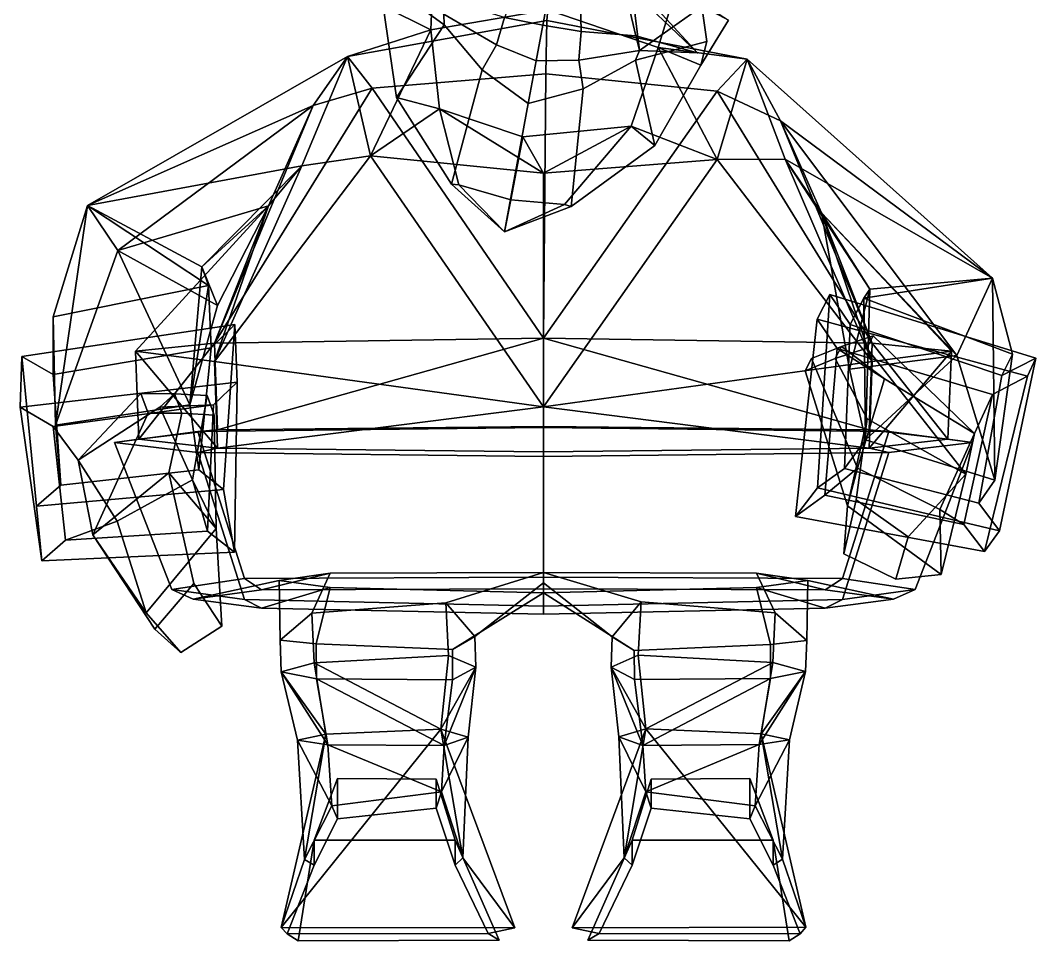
# Model space of a CAD drawing. Extents: x -177 to 163, y -153 to 319.
# Drawn here: x -176.8 to 162.5, y -153 to 154.6 of the extents above; entities that cross this region are included whole.
import ezdxf

# ---------------------------------------------------------------- set-up
doc = ezdxf.new("R2010")
doc.units = 0

msp = doc.modelspace()

# ---------------------------------------------------------------- linework, layer by layer
msp.add_point((49.525448, 143.784241, 101.398926))
for points in [[(-55.54631, 159.367401, 54.583973), (-58.728508, 176.740631, 50.009422), (-38.346165, 180.986572, 17.980509), (-39.628574, 151.442932, 29.686474)], [(-39.628574, 151.442932, 29.686474), (-38.346165, 180.986572, 17.980509), (1.854188, 171.570892, 7.613882), (-0.479572, 158.145752, 6.808396)], [(-49.136364, 177.859314, 82.113968), (-54.85667, 167.560913, 85.56041), (-35.115891, 153.12738, 100.560631), (-35.198032, 156.659119, 109.480705)], [(-14.932427, 155.591034, 128.268372), (-2.197989, 153.033142, 129.02063), (1.052952, 170.257141, 119.677872), (-7.565904, 173.225098, 116.84906)], [(10.610911, 150.838684, 128.395294), (10.189271, 169.921753, 116.937279), (1.052952, 170.257141, 119.677872), (-2.197989, 153.033142, 129.02063)], [(36.418335, 145.532257, 30.085522), (-0.479572, 158.145752, 6.808396), (1.854188, 171.570892, 7.613882), (42.649471, 165.917358, 18.382952)], [(10.189271, 169.921753, 116.937279), (10.610911, 150.838684, 128.395294), (28.917997, 149.429443, 119.762268), (24.686504, 167.488098, 116.885124)], [(50.976501, 159.233337, 82.611404), (51.397755, 170.263824, 82.138054), (27.272688, 168.077698, 102.864166), (30.084135, 144.513397, 109.805077)], [(-35.115891, 153.12738, 100.560631), (-54.85667, 167.560913, 85.56041), (-55.54631, 159.367401, 54.583973), (-51.063103, 128.814484, 71.400055)], [(24.686504, 167.488098, 116.885124), (49.525448, 143.784241, 101.398926), (27.272688, 168.077698, 102.864166)], [(28.917997, 149.429443, 119.762268), (49.525448, 143.784241, 101.398926), (24.686504, 167.488098, 116.885124)], [(49.525448, 143.784241, 101.398926), (30.084135, 144.513397, 109.805077), (27.272688, 168.077698, 102.864166)], [(50.571186, 139.624268, 55.111237), (36.418335, 145.532257, 30.085522), (42.649471, 165.917358, 18.382952), (59.832397, 154.682373, 50.598515)], [(-14.932427, 155.591034, 128.268372), (-32.437603, 160.844604, 119.457413), (-35.198032, 156.659119, 109.480705), (-17.618629, 146.371002, 118.605446)], [(-0.813911, 154.534668, -1.71253), (-67.394463, 142.496246, 0.279401), (-39.628574, 151.442932, 29.686474), (-0.479572, 158.145752, 6.808396)], [(-51.063103, 128.814484, 71.400055), (-55.54631, 159.367401, 54.583973), (-39.628574, 151.442932, 29.686474), (-36.667141, 125.004944, 59.110714)], [(-22.421688, 138.013916, 120.877213), (-17.618629, 146.371002, 118.605446), (-35.198032, 156.659119, 109.480705), (-35.115891, 153.12738, 100.560631)], [(-0.479572, 158.145752, 6.808396), (36.418335, 145.532257, 30.085522), (66.072998, 141.595459, -0.339596), (-0.813911, 154.534668, -1.71253)], [(50.976501, 159.233337, 82.611404), (30.084135, 144.513397, 109.805077), (28.823004, 141.231567, 100.878326), (52.576935, 147.572876, 86.094215)], [(50.571186, 139.624268, 55.111237), (59.832397, 154.682373, 50.598515), (50.976501, 159.233337, 82.611404), (52.576935, 147.572876, 86.094215)], [(-0.813911, 154.534668, -1.71253), (-1.169368, 136.674438, -51.940609), (-59.134426, 131.933716, -43.689285), (-67.394463, 142.496246, 0.279401)], [(-32.686199, 99.80452, 103.938042), (-22.421688, 138.013916, 120.877213), (-35.115891, 153.12738, 100.560631), (-51.063103, 128.814484, 71.400055)], [(-2.197989, 153.033142, 129.02063), (-14.932427, 155.591034, 128.268372), (-17.618629, 146.371002, 118.605446), (-4.405089, 141.042023, 124.221077)], [(-2.197989, 153.033142, 129.02063), (-4.405089, 141.042023, 124.221077), (9.894144, 141.252258, 118.742149), (10.610911, 150.838684, 128.395294)], [(-0.813911, 154.534668, -1.71253), (66.072998, 141.595459, -0.339596), (56.105515, 130.938232, -43.530437), (-1.169368, 136.674438, -51.940609)], [(-67.394463, 142.496246, 0.279401), (-59.786076, 109.338074, 54.744884), (-39.628574, 151.442932, 29.686474)], [(-59.786076, 109.338074, 54.744884), (-36.667141, 125.004944, 59.110714), (-39.628574, 151.442932, 29.686474)], [(10.610911, 150.838684, 128.395294), (9.894144, 141.252258, 118.742149), (30.084135, 144.513397, 109.805077), (28.917997, 149.429443, 119.762268)], [(30.084135, 144.513397, 109.805077), (49.525448, 143.784241, 101.398926), (28.917997, 149.429443, 119.762268)], [(-7.063736, 126.84079, 127.54409), (-4.405089, 141.042023, 124.221077), (-17.618629, 146.371002, 118.605446), (-22.421688, 138.013916, 120.877213)], [(28.823004, 141.231567, 100.878326), (35.238541, 112.758057, 71.828865), (50.571186, 139.624268, 55.111237), (52.576935, 147.572876, 86.094215)], [(-82.65609, 105.946289, 36.053658), (-67.394463, 142.496246, 0.279401), (-154.27005, 92.677399, -42.487125)], [(-78.860092, 126.14209, -35.302391), (-154.27005, 92.677399, -42.487125), (-67.394463, 142.496246, 0.279401)], [(-82.65609, 105.946289, 36.053658), (-59.786076, 109.338074, 54.744884), (-67.394463, 142.496246, 0.279401)], [(-78.860092, 126.14209, -35.302391), (-67.394463, 142.496246, 0.279401), (-59.134426, 131.933716, -43.689285)], [(11.348224, 131.731049, 121.045006), (28.823004, 141.231567, 100.878326), (30.084135, 144.513397, 109.805077), (9.894144, 141.252258, 118.742149)], [(35.238541, 112.758057, 71.828865), (27.314512, 119.200348, 59.265732), (36.418335, 145.532257, 30.085522), (50.571186, 139.624268, 55.111237)], [(56.114491, 108.120239, 54.786694), (36.418335, 145.532257, 30.085522), (27.314512, 119.200348, 59.265732)], [(66.072998, 141.595459, -0.339596), (36.418335, 145.532257, 30.085522), (56.114491, 108.120239, 54.786694)], [(-7.063736, 126.84079, 127.54409), (11.348224, 131.731049, 121.045006), (9.894144, 141.252258, 118.742149), (-4.405089, 141.042023, 124.221077)], [(7.346419, 92.356461, 104.136948), (35.238541, 112.758057, 71.828865), (28.823004, 141.231567, 100.878326), (11.348224, 131.731049, 121.045006)], [(77.196236, 120.971436, -35.192722), (56.105515, 130.938232, -43.530437), (66.072998, 141.595459, -0.339596)], [(78.8311, 108.171326, 40.536144), (66.072998, 141.595459, -0.339596), (56.114491, 108.120239, 54.786694)], [(78.8311, 108.171326, 40.536144), (148.054947, 68.438843, -21.559731), (66.072998, 141.595459, -0.339596)], [(77.196236, 120.971436, -35.192722), (66.072998, 141.595459, -0.339596), (148.054947, 68.438843, -21.559731)], [(-1.962714, 48.399689, -104.592163), (-59.134426, 131.933716, -43.689285), (-1.169368, 136.674438, -51.940609)], [(-14.960206, 83.865585, 107.606804), (-7.063736, 126.84079, 127.54409), (-22.421688, 138.013916, 120.877213), (-32.686199, 99.80452, 103.938042)], [(-1.962714, 48.399689, -104.592163), (-1.169368, 136.674438, -51.940609), (56.105515, 130.938232, -43.530437)], [(-111.829506, 46.720764, -69.465088), (-59.134426, 131.933716, -43.689285), (-1.962714, 48.399689, -104.592163)], [(-111.829506, 46.720764, -69.465088), (-78.860092, 126.14209, -35.302391), (-59.134426, 131.933716, -43.689285)], [(-14.960206, 83.865585, 107.606804), (7.346419, 92.356461, 104.136948), (11.348224, 131.731049, 121.045006), (-7.063736, 126.84079, 127.54409)], [(107.904076, 46.720764, -69.465088), (-1.962714, 48.399689, -104.592163), (56.105515, 130.938232, -43.530437)], [(107.904076, 46.720764, -69.465088), (56.105515, 130.938232, -43.530437), (77.196236, 120.971436, -35.192722)], [(-78.860092, 126.14209, -35.302391), (-144.162704, 77.684265, -82.076408), (-154.27005, 92.677399, -42.487125)], [(-93.849136, 92.638474, -8.738149), (-144.162704, 77.684265, -82.076408), (-78.860092, 126.14209, -35.302391)], [(-111.829506, 46.720764, -69.465088), (-93.849136, 92.638474, -8.738149), (-78.860092, 126.14209, -35.302391)], [(-32.686199, 99.80452, 103.938042), (-51.063103, 128.814484, 71.400055), (-36.667141, 125.004944, 59.110714), (-30.181421, 99.617767, 88.03067)], [(-1.962713, 103.465042, 61.843891), (-36.667141, 125.004944, 59.110714), (-59.786076, 109.338074, 54.744884)], [(-30.181421, 99.617767, 88.03067), (-36.667141, 125.004944, 59.110714), (-8.810081, 115.69455, 61.648922), (-12.842225, 94.615509, 83.866653)], [(-8.810081, 115.69455, 61.648922), (-36.667141, 125.004944, 59.110714), (-1.962713, 103.465042, 61.843891)], [(5.094982, 93.054596, 88.205948), (-12.842225, 94.615509, 83.866653), (-8.810081, 115.69455, 61.648922), (27.314512, 119.200348, 59.265732)], [(-8.810081, 115.69455, 61.648922), (-1.962713, 103.465042, 61.843891), (27.314512, 119.200348, 59.265732)], [(-1.962713, 103.465042, 61.843891), (56.114491, 108.120239, 54.786694), (27.314512, 119.200348, 59.265732)], [(7.346419, 92.356461, 104.136948), (5.094982, 93.054596, 88.205948), (27.314512, 119.200348, 59.265732), (35.238541, 112.758057, 71.828865)], [(107.904076, 46.720764, -69.465088), (77.196236, 120.971436, -35.192722), (90.916695, 90.289459, -3.905766)], [(77.196236, 120.971436, -35.192722), (148.054947, 68.438843, -21.559731), (136.132111, 42.590149, -54.430477)], [(90.916695, 90.289459, -3.905766), (77.196236, 120.971436, -35.192722), (136.132111, 42.590149, -54.430477)], [(-1.962713, 25.398163, 120.081406), (-59.786076, 109.338074, 54.744884), (-111.829498, 40.566864, 88.13958)], [(-111.829498, 40.566864, 88.13958), (-59.786076, 109.338074, 54.744884), (-82.65609, 105.946289, 36.053658)], [(-1.962713, 25.398163, 120.081406), (-1.962713, 103.465042, 61.843891), (-59.786076, 109.338074, 54.744884)], [(-82.65609, 105.946289, 36.053658), (-154.27005, 92.677399, -42.487125), (-116.130569, 72.2211, -12.127791)], [(-93.849136, 92.638474, -8.738149), (-82.65609, 105.946289, 36.053658), (-116.130569, 72.2211, -12.127791)], [(-111.829498, 40.566864, 88.13958), (-82.65609, 105.946289, 36.053658), (-93.849136, 92.638474, -8.738149)], [(-1.962713, 25.398163, 120.081406), (56.114491, 108.120239, 54.786694), (-1.962713, 103.465042, 61.843891)], [(-1.962713, 25.398163, 120.081406), (107.904083, 40.566879, 88.13958), (56.114491, 108.120239, 54.786694)], [(107.904083, 40.566879, 88.13958), (78.8311, 108.171326, 40.536144), (56.114491, 108.120239, 54.786694)], [(107.904083, 40.566879, 88.13958), (90.916695, 90.289459, -3.905766), (78.8311, 108.171326, 40.536144)], [(90.916695, 90.289459, -3.905766), (107.074409, 64.784943, 11.544399), (78.8311, 108.171326, 40.536144)], [(78.8311, 108.171326, 40.536144), (107.074409, 64.784943, 11.544399), (148.054947, 68.438843, -21.559731)], [(-14.960206, 83.865585, 107.606804), (-32.686199, 99.80452, 103.938042), (-30.181421, 99.617767, 88.03067)], [(-14.960206, 83.865585, 107.606804), (-30.181421, 99.617767, 88.03067), (-12.842225, 94.615509, 83.866653)], [(-113.883118, 65.988434, -1.127003), (-154.27005, 92.677399, -42.487125), (-165.739044, 55.511307, -6.07628)], [(-165.008575, 19.241287, -30.809103), (-165.739044, 55.511307, -6.07628), (-154.27005, 92.677399, -42.487125)], [(-165.008575, 19.241287, -30.809103), (-154.27005, 92.677399, -42.487125), (-144.162704, 77.684265, -82.076408)], [(-113.883118, 65.988434, -1.127003), (-116.130569, 72.2211, -12.127791), (-154.27005, 92.677399, -42.487125)], [(-110.825546, 59.270248, -58.19458), (-144.162704, 77.684265, -82.076408), (-93.849136, 92.638474, -8.738149)], [(-111.829498, 40.566864, 88.13958), (-93.849136, 92.638474, -8.738149), (-138.313751, 43.987473, 0.535998)], [(-138.313751, 43.987473, 0.535998), (-93.849136, 92.638474, -8.738149), (-111.829506, 46.720764, -69.465088)], [(-110.825546, 59.270248, -58.19458), (-93.849136, 92.638474, -8.738149), (-116.130569, 72.2211, -12.127791)], [(-14.960206, 83.865585, 107.606804), (-12.842225, 94.615509, 83.866653), (5.094982, 93.054596, 88.205948)], [(-14.960206, 83.865585, 107.606804), (5.094982, 93.054596, 88.205948), (7.346419, 92.356461, 104.136948)], [(107.904083, 40.566879, 88.13958), (134.388321, 43.987473, 0.536), (90.916695, 90.289459, -3.905766)], [(134.388321, 43.987473, 0.536), (107.904076, 46.720764, -69.465088), (90.916695, 90.289459, -3.905766)], [(100.252434, 38.009674, -27.815561), (107.074409, 64.784943, 11.544399), (90.916695, 90.289459, -3.905766)], [(100.252434, 38.009674, -27.815561), (90.916695, 90.289459, -3.905766), (136.132111, 42.590149, -54.430477)], [(-120.158783, 26.029297, -28.07695), (-165.008575, 19.241287, -30.809103), (-144.162704, 77.684265, -82.076408)], [(-120.158783, 26.029297, -28.07695), (-144.162704, 77.684265, -82.076408), (-110.825546, 59.270248, -58.19458)], [(-120.158783, 26.029297, -28.07695), (-110.825546, 59.270248, -58.19458), (-116.130569, 72.2211, -12.127791)], [(-120.158783, 26.029297, -28.07695), (-116.130569, 72.2211, -12.127791), (-113.883118, 65.988434, -1.127003)], [(105.138046, 61.735138, 21.519009), (148.054947, 68.438843, -21.559731), (107.074409, 64.784943, 11.544399)], [(105.138046, 61.735138, 21.519009), (154.810242, 43.066086, 24.247065), (148.054947, 68.438843, -21.559731)], [(148.898819, 0.893127, 13.557961), (136.132111, 42.590149, -54.430477), (148.054947, 68.438843, -21.559731)], [(148.898819, 0.893127, 13.557961), (148.054947, 68.438843, -21.559731), (154.810242, 43.066086, 24.247065)], [(-165.739044, 55.511307, -6.07628), (-165.753723, 36.180939, 24.478308), (-113.017235, 45.160767, 28.370722), (-113.883118, 65.988434, -1.127003)], [(-113.883118, 65.988434, -1.127003), (-113.017235, 45.160767, 28.370722), (-117.075317, 4.313553, 0.722452), (-120.158783, 26.029297, -28.07695)], [(105.612358, 14.390549, 10.533531), (107.074409, 64.784943, 11.544399), (100.252434, 38.009674, -27.815561)], [(105.612358, 14.390549, 10.533531), (105.138046, 61.735138, 21.519009), (107.074409, 64.784943, 11.544399)], [(89.558647, -1.715652, 41.923069), (82.256157, -11.210266, 73.925903), (89.518021, 54.703094, 89.419174), (93.701981, 62.945114, 57.60997)], [(93.701981, 62.945114, 57.60997), (89.518021, 54.703094, 89.419174), (159.800201, 35.642242, 94.174652), (162.509262, 41.690796, 62.464397)], [(89.558647, -1.715652, 41.923069), (93.701981, 62.945114, 57.60997), (100.481941, 52.95787, 56.245617), (98.640839, 4.854721, 44.752728)], [(93.701981, 62.945114, 57.60997), (162.509262, 41.690796, 62.464397), (151.237335, 35.923859, 59.50993), (100.481941, 52.95787, 56.245617)], [(105.138046, 61.735138, 21.519009), (105.612358, 14.390549, 10.533531), (98.640839, 4.854721, 44.752728), (100.481941, 52.95787, 56.245617)], [(154.810242, 43.066086, 24.247065), (105.138046, 61.735138, 21.519009), (100.481941, 52.95787, 56.245617), (151.237335, 35.923859, 59.50993)], [(-163.26181, -0.78093, -0.799953), (-165.753723, 36.180939, 24.478308), (-165.739044, 55.511307, -6.07628), (-165.008575, 19.241287, -30.809103)], [(82.256157, -11.210266, 73.925903), (92.075066, -4.12619, 76.980591), (96.212524, 44.909607, 88.087845), (89.518021, 54.703094, 89.419174)], [(89.518021, 54.703094, 89.419174), (96.212524, 44.909607, 88.087845), (148.039566, 29.531494, 91.070206), (159.800201, 35.642242, 94.174652)], [(-105.027512, 52.87738, 33.289314), (-176.295212, 42.257065, 29.060921), (-176.753876, 25.299026, 56.659431), (-104.342529, 33.625, 60.236259)], [(-105.027512, 52.87738, 33.289314), (-113.017235, 45.160767, 28.370722), (-165.753723, 36.180939, 24.478308), (-176.295212, 42.257065, 29.060921)], [(-108.817429, -2.207901, -4.067203), (-117.075317, 4.313553, 0.722452), (-113.017235, 45.160767, 28.370722), (-105.027512, 52.87738, 33.289314)], [(-108.817429, -2.207901, -4.067203), (-105.027512, 52.87738, 33.289314), (-104.342529, 33.625, 60.236259), (-105.241234, -23.172653, 22.67873)], [(-110.849403, 17.741501, -78.884506), (-111.829506, 46.720764, -69.465088), (-1.962714, 48.399689, -104.592163)], [(-110.849403, 17.741501, -78.884506), (-1.962714, 48.399689, -104.592163), (-1.951022, 18.836426, -109.661903)], [(106.923973, 17.741501, -78.884506), (-1.951022, 18.836426, -109.661903), (-1.962714, 48.399689, -104.592163)], [(106.923973, 17.741501, -78.884506), (-1.962714, 48.399689, -104.592163), (107.904076, 46.720764, -69.465088)], [(95.513, 41.529449, 129.775192), (106.140755, 45.012604, 131.826614), (108.162598, 49.126678, 119.725021), (97.584717, 45.538055, 117.626556)], [(97.584717, 45.538055, 117.626556), (108.162598, 49.126678, 119.725021), (142.082336, 16.531937, 76.078659), (112.031944, 34.768936, 78.614899)], [(106.140755, 45.012604, 131.826614), (139.144409, 2.909164, 106.359261), (142.082336, 16.531937, 76.078659), (108.162598, 49.126678, 119.725021)], [(-137.105331, 14.57428, 2.229935), (-138.313751, 43.987473, 0.535998), (-111.829506, 46.720764, -69.465088)], [(-137.105331, 14.57428, 2.229935), (-111.829506, 46.720764, -69.465088), (-110.849403, 17.741501, -78.884506)], [(85.529572, 37.465607, 127.66404), (95.513, 41.529449, 129.775192), (97.584717, 45.538055, 117.626556), (87.56192, 41.582031, 115.522652)], [(87.56192, 41.582031, 115.522652), (97.584717, 45.538055, 117.626556), (112.031944, 34.768936, 78.614899), (103.00354, 4.911835, 68.578506)], [(103.00354, 4.911835, 68.578506), (112.031944, 34.768936, 78.614899), (96.212524, 44.909607, 88.087845), (92.075066, -4.12619, 76.980591)], [(95.513, 41.529449, 129.775192), (106.170761, 21.43573, 124.309273), (139.144409, 2.909164, 106.359261), (106.140755, 45.012604, 131.826614)], [(112.031944, 34.768936, 78.614899), (142.082336, 16.531937, 76.078659), (148.039566, 29.531494, 91.070206), (96.212524, 44.909607, 88.087845)], [(133.179916, 14.57428, 2.229937), (106.923973, 17.741501, -78.884506), (107.904076, 46.720764, -69.465088)], [(133.179916, 14.57428, 2.229937), (107.904076, 46.720764, -69.465088), (134.388321, 43.987473, 0.536)], [(-169.599182, -26.043167, 22.349968), (-176.753876, 25.299026, 56.659431), (-176.295212, 42.257065, 29.060921), (-171.350357, -7.765671, -5.215979)], [(-171.350357, -7.765671, -5.215979), (-176.295212, 42.257065, 29.060921), (-165.753723, 36.180939, 24.478308), (-163.26181, -0.78093, -0.799953)], [(-110.849403, 11.573761, 79.07518), (-138.313751, 43.987473, 0.535998), (-137.105331, 14.57428, 2.229935)], [(-110.849403, 11.573761, 79.07518), (-111.829498, 40.566864, 88.13958), (-138.313751, 43.987473, 0.535998)], [(85.529572, 37.465607, 127.66404), (87.56192, 41.582031, 115.522652), (103.00354, 4.911835, 68.578506), (99.625237, -7.730118, 99.223763)], [(85.529572, 37.465607, 127.66404), (99.625237, -7.730118, 99.223763), (106.170761, 21.43573, 124.309273), (95.513, 41.529449, 129.775192)], [(105.612358, 14.390549, 10.533531), (100.252434, 38.009674, -27.815561), (136.132111, 42.590149, -54.430477)], [(105.612358, 14.390549, 10.533531), (136.132111, 42.590149, -54.430477), (148.898819, 0.893127, 13.557961)], [(106.923973, 11.573761, 79.07518), (134.388321, 43.987473, 0.536), (107.904083, 40.566879, 88.13958)], [(106.923973, 11.573761, 79.07518), (133.179916, 14.57428, 2.229937), (134.388321, 43.987473, 0.536)], [(143.488724, -6.835846, 48.421741), (148.898819, 0.893127, 13.557961), (154.810242, 43.066086, 24.247065), (151.237335, 35.923859, 59.50993)], [(150.470932, -15.98259, 47.282452), (143.488724, -6.835846, 48.421741), (151.237335, 35.923859, 59.50993), (162.509262, 41.690796, 62.464397)], [(145.374359, -22.95578, 79.257675), (150.470932, -15.98259, 47.282452), (162.509262, 41.690796, 62.464397), (159.800201, 35.642242, 94.174652)], [(-110.849403, 11.573761, 79.07518), (-1.962713, 25.398163, 120.081406), (-111.829498, 40.566864, 88.13958)], [(106.923973, 11.573761, 79.07518), (107.904083, 40.566879, 88.13958), (-1.962713, 25.398163, 120.081406)], [(145.374359, -22.95578, 79.257675), (159.800201, 35.642242, 94.174652), (148.039566, 29.531494, 91.070206), (138.527939, -13.922867, 80.38974)], [(-104.342529, 33.625, 60.236259), (-176.753876, 25.299026, 56.659431), (-165.76683, 18.880203, 51.824654), (-112.223236, 26.063004, 55.418354)], [(-105.241234, -23.172653, 22.67873), (-104.342529, 33.625, 60.236259), (-112.223236, 26.063004, 55.418354), (-114.171333, -16.138474, 27.845911)], [(-125.201279, 29.771286, 91.248253), (-130.116074, 25.351074, 46.249836), (-157.396378, 7.56691, 38.005062), (-136.460434, 29.856689, 92.796577)], [(-134.057922, 23.285889, 103.683037), (-136.460434, 29.856689, 92.796577), (-157.396378, 7.56691, 38.005062), (-152.564529, -17.334549, 64.721359)], [(-122.782913, 23.298431, 102.211998), (-125.201279, 29.771286, 91.248253), (-136.460434, 29.856689, 92.796577), (-134.057922, 23.285889, 103.683037)], [(-114.371902, 29.2052, 89.534386), (-119.265099, 1.007401, 29.86644), (-130.116074, 25.351074, 46.249836), (-125.201279, 29.771286, 91.248253)], [(-111.960899, 22.624146, 100.459862), (-114.371902, 29.2052, 89.534386), (-125.201279, 29.771286, 91.248253), (-122.782913, 23.298431, 102.211998)], [(-111.960899, 22.624146, 100.459862), (-111.309433, -15.272247, 60.289845), (-119.265099, 1.007401, 29.86644), (-114.371902, 29.2052, 89.534386)], [(130.465927, -8.927216, 66.996193), (138.527939, -13.922867, 80.38974), (148.039566, 29.531494, 91.070206), (142.082336, 16.531937, 76.078659)], [(-169.599182, -26.043167, 22.349968), (-161.66008, -19.140152, 26.716619), (-165.76683, 18.880203, 51.824654), (-176.753876, 25.299026, 56.659431)], [(-130.116074, 25.351074, 46.249836), (-112.223236, 26.063004, 55.418354), (-165.76683, 18.880203, 51.824654), (-157.396378, 7.56691, 38.005062)], [(-120.158783, 26.029297, -28.07695), (-117.075317, 4.313553, 0.722452), (-163.26181, -0.78093, -0.799953), (-165.008575, 19.241287, -30.809103)], [(-119.265099, 1.007401, 29.86644), (-114.171333, -16.138474, 27.845911), (-112.223236, 26.063004, 55.418354), (-130.116074, 25.351074, 46.249836)], [(-110.849403, 11.573761, 79.07518), (-1.962714, 10.420227, 109.875305), (-1.962713, 25.398163, 120.081406)], [(106.923973, 11.573761, 79.07518), (-1.962713, 25.398163, 120.081406), (-1.962714, 10.420227, 109.875305)], [(-122.782913, 23.298431, 102.211998), (-134.057922, 23.285889, 103.683037), (-152.564529, -17.334549, 64.721359), (-127.107338, 3.401566, 90.695229)], [(-111.960899, 22.624146, 100.459862), (-122.782913, 23.298431, 102.211998), (-127.107338, 3.401566, 90.695229), (-111.309433, -15.272247, 60.289845)], [(98.360558, -23.761696, 166.307037), (102.532005, -5.680023, 171.769363), (106.170761, 21.43573, 124.309273), (99.625237, -7.730118, 99.223763)], [(102.532005, -5.680023, 171.769363), (119.936226, -18.061768, 169.304123), (139.144409, 2.909164, 106.359261), (106.170761, 21.43573, 124.309273)], [(-144.40451, -12.835846, 23.717026), (-157.396378, 7.56691, 38.005062), (-165.76683, 18.880203, 51.824654), (-161.66008, -19.140152, 26.716619)], [(-117.41703, 17.138535, -90.772987), (-145.314865, 13.505402, 2.273803), (-137.105331, 14.57428, 2.229935), (-110.849403, 17.741501, -78.884506)], [(-126.117691, -35.627335, 4.290236), (-145.314865, 13.505402, 2.273803), (-117.41703, 17.138535, -90.772987), (-101.858711, -31.994202, -88.756554)], [(-117.41703, 17.138535, -90.772987), (-110.849403, 17.741501, -78.884506), (-1.951022, 18.836426, -109.661903), (-1.962536, 18.533096, -125.580269)], [(-101.858711, -31.994202, -88.756554), (-117.41703, 17.138535, -90.772987), (-1.962536, 18.533096, -125.580269), (-1.962715, -31.472404, -123.528618)], [(97.933281, -31.994202, -88.756554), (-1.962715, -31.472404, -123.528618), (-1.962536, 18.533096, -125.580269), (113.4916, 17.138535, -90.772987)], [(113.4916, 17.138535, -90.772987), (-1.962536, 18.533096, -125.580269), (-1.951022, 18.836426, -109.661903), (106.923973, 17.741501, -78.884506)], [(122.192261, -35.627335, 4.290237), (97.933281, -31.994202, -88.756554), (113.4916, 17.138535, -90.772987), (141.389435, 13.505402, 2.273804)], [(113.4916, 17.138535, -90.772987), (106.923973, 17.741501, -78.884506), (133.179916, 14.57428, 2.229937), (141.389435, 13.505402, 2.273804)], [(-145.314865, 13.505402, 2.273803), (-117.41703, 10.168991, 87.721443), (-110.849403, 11.573761, 79.07518), (-137.105331, 14.57428, 2.229935)], [(105.612358, 14.390549, 10.533531), (148.898819, 0.893127, 13.557961), (143.488724, -6.835846, 48.421741), (98.640839, 4.854721, 44.752728)], [(141.389435, 13.505402, 2.273804), (133.179916, 14.57428, 2.229937), (106.923973, 11.573761, 79.07518), (113.4916, 10.168991, 87.721451)], [(130.936813, -30.659866, 95.169098), (130.465927, -8.927216, 66.996193), (142.082336, 16.531937, 76.078659), (139.144409, 2.909164, 106.359261)], [(-117.41703, 10.168991, 87.721443), (-145.314865, 13.505402, 2.273803), (-126.117691, -35.627335, 4.290236), (-101.858704, -38.96376, 89.737877)], [(-1.962713, 8.849716, 122.52623), (-1.962714, 10.420227, 109.875305), (-110.849403, 11.573761, 79.07518), (-117.41703, 10.168991, 87.721443)], [(-1.962713, 8.849716, 122.52623), (113.4916, 10.168991, 87.721451), (106.923973, 11.573761, 79.07518), (-1.962714, 10.420227, 109.875305)], [(113.4916, 10.168991, 87.721451), (97.933281, -38.963753, 89.737885), (122.192261, -35.627335, 4.290237), (141.389435, 13.505402, 2.273804)], [(-134.729553, -43.422424, 46.810455), (-152.564529, -17.334549, 64.721359), (-157.396378, 7.56691, 38.005062), (-144.40451, -12.835846, 23.717026)], [(-1.962714, -41.16008, 124.578659), (-1.962713, 8.849716, 122.52623), (-117.41703, 10.168991, 87.721443), (-101.858704, -38.96376, 89.737877)], [(-1.962714, -41.16008, 124.578659), (97.933281, -38.963753, 89.737885), (113.4916, 10.168991, 87.721451), (-1.962713, 8.849716, 122.52623)], [(-108.817429, -2.207901, -4.067203), (-171.350357, -7.765671, -5.215979), (-163.26181, -0.78093, -0.799953), (-117.075317, 4.313553, 0.722452)], [(-118.745499, -33.657509, 130.162613), (-127.107338, 3.401566, 90.695229), (-152.564529, -17.334549, 64.721359), (-131.852539, -48.909775, 122.555679)], [(-109.409874, -47.925095, 121.026611), (-111.309433, -15.272247, 60.289845), (-127.107338, 3.401566, 90.695229), (-118.745499, -33.657509, 130.162613)], [(89.558647, -1.715652, 41.923069), (98.640839, 4.854721, 44.752728), (143.488724, -6.835846, 48.421741), (150.470932, -15.98259, 47.282452)], [(103.00354, 4.911835, 68.578506), (92.075066, -4.12619, 76.980591), (138.527939, -13.922867, 80.38974), (130.465927, -8.927216, 66.996193)], [(99.625237, -7.730118, 99.223763), (103.00354, 4.911835, 68.578506), (130.465927, -8.927216, 66.996193), (130.936813, -30.659866, 95.169098)], [(-119.265099, 1.007401, 29.86644), (-144.40451, -12.835846, 23.717026), (-161.66008, -19.140152, 26.716619), (-114.171333, -16.138474, 27.845911)], [(-111.309433, -15.272247, 60.289845), (-134.729553, -43.422424, 46.810455), (-144.40451, -12.835846, 23.717026), (-119.265099, 1.007401, 29.86644)], [(115.823654, -32.229126, 153.244003), (130.936813, -30.659866, 95.169098), (139.144409, 2.909164, 106.359261), (119.936226, -18.061768, 169.304123)], [(-108.817429, -2.207901, -4.067203), (-105.241234, -23.172653, 22.67873), (-169.599182, -26.043167, 22.349968), (-171.350357, -7.765671, -5.215979)], [(89.558647, -1.715652, 41.923069), (150.470932, -15.98259, 47.282452), (145.374359, -22.95578, 79.257675), (82.256157, -11.210266, 73.925903)], [(82.256157, -11.210266, 73.925903), (145.374359, -22.95578, 79.257675), (138.527939, -13.922867, 80.38974), (92.075066, -4.12619, 76.980591)], [(98.360558, -23.761696, 166.307037), (115.823654, -32.229126, 153.244003), (119.936226, -18.061768, 169.304123), (102.532005, -5.680023, 171.769363)], [(98.360558, -23.761696, 166.307037), (99.625237, -7.730118, 99.223763), (130.936813, -30.659866, 95.169098), (115.823654, -32.229126, 153.244003)], [(-105.241234, -23.172653, 22.67873), (-114.171333, -16.138474, 27.845911), (-161.66008, -19.140152, 26.716619), (-169.599182, -26.043167, 22.349968)], [(-109.409874, -47.925095, 121.026611), (-123.066116, -56.6996, 104.179802), (-134.729553, -43.422424, 46.810455), (-111.309433, -15.272247, 60.289845)], [(-123.066116, -56.6996, 104.179802), (-131.852539, -48.909775, 122.555679), (-152.564529, -17.334549, 64.721359), (-134.729553, -43.422424, 46.810455)], [(-118.978981, -38.869629, 4.423302), (-96.147728, -35.702408, -76.691139), (-73.195786, -30.144318, -59.60717), (-90.28904, -32.634476, 4.167408)], [(-96.147728, -35.702408, -76.691139), (-1.962715, -35.365463, -107.457741), (-1.962715, -29.921036, -86.060463), (-73.195786, -30.144318, -59.60717)], [(-90.28904, -32.634476, 4.167408), (-73.195786, -30.144318, -59.60717), (-79.364281, -43.608353, -38.984821), (-89.960129, -52.580902, 4.394408)], [(-73.195786, -30.144318, -59.60717), (-1.962715, -29.921036, -86.060463), (-34.596645, -40.063545, -62.286762), (-79.364281, -43.608353, -38.984821)], [(-1.962715, -29.921036, -86.060463), (-1.962715, -33.43042, 3.817031), (-24.915022, -51.40741, 3.422692), (-34.596645, -40.063545, -62.286762)], [(69.270363, -30.144318, -59.60717), (75.45285, -43.43277, -39.06855), (30.705643, -39.725525, -62.403103), (-1.962715, -29.921036, -86.060463)], [(92.222298, -35.702408, -76.691139), (69.270363, -30.144318, -59.60717), (-1.962715, -29.921036, -86.060463), (-1.962715, -35.365463, -107.457741)], [(20.962971, -51.41037, 3.272013), (-1.962715, -33.43042, 3.817031), (-1.962715, -29.921036, -86.060463), (30.705643, -39.725525, -62.403103)], [(86.363617, -32.634476, 4.167409), (86.007172, -52.644608, 4.294037), (75.45285, -43.43277, -39.06855), (69.270363, -30.144318, -59.60717)], [(115.053543, -38.869629, 4.423303), (86.363617, -32.634476, 4.167409), (69.270363, -30.144318, -59.60717), (92.222298, -35.702408, -76.691139)], [(-109.409874, -47.925095, 121.026611), (-118.745499, -33.657509, 130.162613), (-131.852539, -48.909775, 122.555679), (-123.066116, -56.6996, 104.179802)], [(-126.117691, -35.627335, 4.290236), (-101.858711, -31.994202, -88.756554), (-96.147728, -35.702408, -76.691139), (-118.978981, -38.869629, 4.423302)], [(-96.147728, -41.870148, 81.268547), (-118.978981, -38.869629, 4.423302), (-90.28904, -32.634476, 4.167408), (-73.195786, -35.01796, 65.209709)], [(-101.858711, -31.994202, -88.756554), (-1.962715, -31.472404, -123.528618), (-1.962715, -35.365463, -107.457741), (-96.147728, -35.702408, -76.691139)], [(-73.195786, -35.01796, 65.209709), (-90.28904, -32.634476, 4.167408), (-89.960129, -52.580902, 4.394408), (-77.938042, -53.749168, 45.059864)], [(-1.962715, -33.43042, 3.817031), (-1.962714, -36.804596, 90.231598), (-32.402431, -55.664795, 67.012756), (-24.915022, -51.40741, 3.422692)], [(97.933281, -31.994202, -88.756554), (92.222298, -35.702408, -76.691139), (-1.962715, -35.365463, -107.457741), (-1.962715, -31.472404, -123.528618)], [(20.962971, -51.41037, 3.272013), (28.39823, -56.014038, 66.883224), (-1.962714, -36.804596, 90.231598), (-1.962715, -33.43042, 3.817031)], [(69.270363, -35.01796, 65.209709), (73.953033, -54.020309, 44.967567), (86.007172, -52.644608, 4.294037), (86.363617, -32.634476, 4.167409)], [(92.222298, -41.870148, 81.268547), (69.270363, -35.01796, 65.209709), (86.363617, -32.634476, 4.167409), (115.053543, -38.869629, 4.423303)], [(122.192261, -35.627335, 4.290237), (115.053543, -38.869629, 4.423303), (92.222298, -35.702408, -76.691139), (97.933281, -31.994202, -88.756554)], [(-101.858704, -38.96376, 89.737877), (-126.117691, -35.627335, 4.290236), (-118.978981, -38.869629, 4.423302), (-96.147728, -41.870148, 81.268547)], [(-1.962714, -43.938629, 112.106224), (-96.147728, -41.870148, 81.268547), (-73.195786, -35.01796, 65.209709), (-1.962714, -36.804596, 90.231598)], [(-1.962714, -36.804596, 90.231598), (-73.195786, -35.01796, 65.209709), (-77.938042, -53.749168, 45.059864), (-32.402431, -55.664795, 67.012756)], [(-1.962714, -36.804596, 90.231598), (28.39823, -56.014038, 66.883224), (73.953033, -54.020309, 44.967567), (69.270363, -35.01796, 65.209709)], [(-1.962714, -43.938629, 112.106224), (-1.962714, -36.804596, 90.231598), (69.270363, -35.01796, 65.209709), (92.222298, -41.870148, 81.268547)], [(97.933281, -38.963753, 89.737885), (92.222298, -41.870148, 81.268547), (115.053543, -38.869629, 4.423303), (122.192261, -35.627335, 4.290237)], [(-1.962714, -41.16008, 124.578659), (-101.858704, -38.96376, 89.737877), (-96.147728, -41.870148, 81.268547), (-1.962714, -43.938629, 112.106224)], [(-78.585655, -60.172775, -17.068766), (-79.364281, -43.608353, -38.984821), (-34.596645, -40.063545, -62.286762), (-33.659836, -57.648193, -27.692213)], [(-24.522226, -61.640411, 0.507701), (-33.659836, -57.648193, -27.692213), (-34.596645, -40.063545, -62.286762), (-24.915022, -51.40741, 3.422692)], [(-1.962714, -41.16008, 124.578659), (-1.962714, -43.938629, 112.106224), (92.222298, -41.870148, 81.268547), (97.933281, -38.963753, 89.737885)], [(20.611519, -61.555939, 0.443823), (20.962971, -51.41037, 3.272013), (30.705643, -39.725525, -62.403103), (29.74017, -57.56517, -27.758997)], [(74.669739, -60.073105, -17.147923), (29.74017, -57.56517, -27.758997), (30.705643, -39.725525, -62.403103), (75.45285, -43.43277, -39.06855)], [(-89.559189, -63.205063, 1.803323), (-89.960129, -52.580902, 4.394408), (-79.364281, -43.608353, -38.984821), (-78.585655, -60.172775, -17.068766)], [(85.649384, -63.09874, 1.721353), (74.669739, -60.073105, -17.147923), (75.45285, -43.43277, -39.06855), (86.007172, -52.644608, 4.294037)], [(-77.767944, -65.515648, 19.049261), (-77.938042, -53.749168, 45.059864), (-89.960129, -52.580902, 4.394408), (-89.559189, -63.205063, 1.803323)], [(-32.401821, -65.867996, 27.873981), (-32.402431, -55.664795, 67.012756), (-77.938042, -53.749168, 45.059864), (-77.767944, -65.515648, 19.049261)], [(-32.401821, -65.867996, 27.873981), (-24.522226, -61.640411, 0.507701), (-24.915022, -51.40741, 3.422692), (-32.402431, -55.664795, 67.012756)], [(28.499935, -65.776558, 27.80826), (28.39823, -56.014038, 66.883224), (20.962971, -51.41037, 3.272013), (20.611519, -61.555939, 0.443823)], [(28.499935, -65.776558, 27.80826), (73.863586, -65.410507, 18.970795), (73.953033, -54.020309, 44.967567), (28.39823, -56.014038, 66.883224)], [(73.863586, -65.410507, 18.970795), (85.649384, -63.09874, 1.721353), (86.007172, -52.644608, 4.294037), (73.953033, -54.020309, 44.967567)], [(-36.21077, -82.29454, -11.32959), (-78.585655, -60.172775, -17.068766), (-33.659836, -57.648193, -27.692213)], [(-36.21077, -82.29454, -11.32959), (-33.659836, -57.648193, -27.692213), (-24.522226, -61.640411, 0.507701)], [(32.303974, -82.228378, -11.393937), (20.611519, -61.555939, 0.443823), (29.74017, -57.56517, -27.758997)], [(32.303974, -82.228378, -11.393937), (29.74017, -57.56517, -27.758997), (74.669739, -60.073105, -17.147923)], [(-74.720482, -83.943802, -1.626777), (-89.559189, -63.205063, 1.803323), (-78.585655, -60.172775, -17.068766)], [(-74.720482, -83.943802, -1.626777), (-78.585655, -60.172775, -17.068766), (-36.21077, -82.29454, -11.32959)], [(70.816833, -83.865891, -1.701808), (32.303974, -82.228378, -11.393937), (74.669739, -60.073105, -17.147923)], [(70.816833, -83.865891, -1.701808), (74.669739, -60.073105, -17.147923), (85.649384, -63.09874, 1.721353)], [(-73.994934, -87.523842, 31.515837), (-77.767944, -65.515648, 19.049261), (-89.559189, -63.205063, 1.803323)], [(-73.994934, -87.523842, 31.515837), (-89.559189, -63.205063, 1.803323), (-84.115776, -85.964928, 15.679154)], [(-84.115776, -85.964928, 15.679154), (-89.559189, -63.205063, 1.803323), (-74.720482, -83.943802, -1.626777)], [(-27.128996, -84.955772, 14.531018), (-36.21077, -82.29454, -11.32959), (-24.522226, -61.640411, 0.507701)], [(-35.094551, -87.802284, 39.659046), (-27.128996, -84.955772, 14.531018), (-24.522226, -61.640411, 0.507701)], [(-35.094551, -87.802284, 39.659046), (-24.522226, -61.640411, 0.507701), (-32.401821, -65.867996, 27.873981)], [(31.203239, -87.737183, 39.595371), (28.499935, -65.776558, 27.80826), (20.611519, -61.555939, 0.443823)], [(31.203239, -87.737183, 39.595371), (20.611519, -61.555939, 0.443823), (23.230005, -84.892776, 14.469391)], [(23.230005, -84.892776, 14.469391), (20.611519, -61.555939, 0.443823), (32.303974, -82.228378, -11.393937)], [(70.101357, -87.446609, 31.441246), (85.649384, -63.09874, 1.721353), (73.863586, -65.410507, 18.970795)], [(70.101357, -87.446609, 31.441246), (80.217438, -85.884346, 15.601624), (85.649384, -63.09874, 1.721353)], [(80.217438, -85.884346, 15.601624), (70.816833, -83.865891, -1.701808), (85.649384, -63.09874, 1.721353)], [(-35.094551, -87.802284, 39.659046), (-32.401821, -65.867996, 27.873981), (-77.767944, -65.515648, 19.049261)], [(-35.094551, -87.802284, 39.659046), (-77.767944, -65.515648, 19.049261), (-73.994934, -87.523842, 31.515837)], [(31.203239, -87.737183, 39.595371), (73.863586, -65.410507, 18.970795), (28.499935, -65.776558, 27.80826)], [(31.203239, -87.737183, 39.595371), (70.101357, -87.446609, 31.441246), (73.863586, -65.410507, 18.970795)], [(-89.552109, -148.57959, -32.653793), (-74.720482, -83.943802, -1.626777), (-36.21077, -82.29454, -11.32959)], [(-11.559398, -148.736145, -35.850609), (-89.552109, -148.57959, -32.653793), (-36.21077, -82.29454, -11.32959)], [(-89.552109, -148.57959, -32.653793), (-81.784035, -125.8507, -4.974686), (-74.720482, -83.943802, -1.626777)], [(-81.784035, -125.8507, -4.974686), (-84.115776, -85.964928, 15.679154), (-74.720482, -83.943802, -1.626777)], [(-11.559398, -148.736145, -35.850609), (-36.21077, -82.29454, -11.32959), (-28.877573, -125.366783, -5.842496)], [(-28.877573, -125.366783, -5.842496), (-36.21077, -82.29454, -11.32959), (-27.128996, -84.955772, 14.531018)], [(7.684492, -148.700409, -35.908215), (25.00354, -125.331886, -5.899829), (32.303974, -82.228378, -11.393937)], [(7.684492, -148.700409, -35.908215), (32.303974, -82.228378, -11.393937), (85.677956, -148.526505, -32.728817)], [(25.00354, -125.331886, -5.899829), (23.230005, -84.892776, 14.469391), (32.303974, -82.228378, -11.393937)], [(85.677956, -148.526505, -32.728817), (32.303974, -82.228378, -11.393937), (70.816833, -83.865891, -1.701808)], [(85.677956, -148.526505, -32.728817), (70.816833, -83.865891, -1.701808), (77.910378, -125.803825, -5.043945)], [(77.910378, -125.803825, -5.043945), (70.816833, -83.865891, -1.701808), (80.217438, -85.884346, 15.601624)], [(-72.652878, -107.945541, 12.793832), (-73.994934, -87.523842, 31.515837), (-84.115776, -85.964928, 15.679154)], [(-81.784035, -125.8507, -4.974686), (-72.652878, -107.945541, 12.793832), (-84.115776, -85.964928, 15.679154)], [(-36.077862, -103.25367, 22.231138), (-35.094551, -87.802284, 39.659046), (-73.994934, -87.523842, 31.515837)], [(-72.652878, -107.945541, 12.793832), (-36.077862, -103.25367, 22.231138), (-73.994934, -87.523842, 31.515837)], [(-28.877573, -125.366783, -5.842496), (-27.128996, -84.955772, 14.531018), (-36.077862, -103.25367, 22.231138)], [(-36.077862, -103.25367, 22.231138), (-27.128996, -84.955772, 14.531018), (-35.094551, -87.802284, 39.659046)], [(32.204575, -103.221611, 22.176119), (31.203239, -87.737183, 39.595371), (23.230005, -84.892776, 14.469391)], [(25.00354, -125.331886, -5.899829), (32.204575, -103.221611, 22.176119), (23.230005, -84.892776, 14.469391)], [(32.204575, -103.221611, 22.176119), (70.101357, -87.446609, 31.441246), (31.203239, -87.737183, 39.595371)], [(68.778725, -107.903656, 12.729744), (70.101357, -87.446609, 31.441246), (32.204575, -103.221611, 22.176119)], [(77.910378, -125.803825, -5.043945), (80.217438, -85.884346, 15.601624), (68.778725, -107.903656, 12.729744)], [(68.778725, -107.903656, 12.729744), (80.217438, -85.884346, 15.601624), (70.101357, -87.446609, 31.441246)], [(-31.473774, -119.444244, 102.617195), (-37.787899, -98.998032, 87.801697), (-70.777412, -98.812729, 87.801697), (-78.613716, -119.444244, 102.617195)], [(-78.613716, -119.444244, 102.617195), (-70.777412, -98.812729, 87.801697), (-70.777412, -112.334427, 35.947453), (-78.613716, -127.827744, 43.725594)], [(-37.787899, -98.998032, 87.801697), (-37.787899, -108.736435, 35.947453), (-70.777412, -112.334427, 35.947453), (-70.777412, -98.812729, 87.801697)], [(-31.473774, -119.444244, 102.617195), (-31.473774, -127.827744, 43.725594), (-37.787899, -108.736435, 35.947453), (-37.787899, -98.998032, 87.801697)], [(27.673773, -119.444244, 102.617195), (74.813721, -119.444244, 102.617195), (66.977409, -98.812729, 87.801697), (33.987896, -98.998032, 87.801697)], [(27.673773, -119.444244, 102.617195), (33.987896, -98.998032, 87.801697), (33.987896, -108.736435, 35.947453), (27.673773, -127.827744, 43.725594)], [(33.987896, -98.998032, 87.801697), (66.977409, -98.812729, 87.801697), (66.977409, -112.334427, 35.947453), (33.987896, -108.736435, 35.947453)], [(74.813721, -119.444244, 102.617195), (74.813721, -127.827744, 43.725594), (66.977409, -112.334427, 35.947453), (66.977409, -98.812729, 87.801697)], [(-36.077862, -103.25367, 22.231138), (-72.652878, -107.945541, 12.793832), (-70.777412, -112.334427, 35.947453), (-37.787899, -108.736435, 35.947453)], [(-28.877573, -125.366783, -5.842496), (-36.077862, -103.25367, 22.231138), (-37.787899, -108.736435, 35.947453), (-31.473774, -127.827744, 43.725594)], [(25.00354, -125.331886, -5.899829), (27.673773, -127.827744, 43.725594), (33.987896, -108.736435, 35.947453), (32.204575, -103.221611, 22.176119)], [(32.204575, -103.221611, 22.176119), (33.987896, -108.736435, 35.947453), (66.977409, -112.334427, 35.947453), (68.778725, -107.903656, 12.729744)], [(-81.784035, -125.8507, -4.974686), (-78.613716, -127.827744, 43.725594), (-70.777412, -112.334427, 35.947453), (-72.652878, -107.945541, 12.793832)], [(77.910378, -125.803825, -5.043945), (68.778725, -107.903656, 12.729744), (66.977409, -112.334427, 35.947453), (74.813721, -127.827744, 43.725594)], [(-83.890282, -153.02951, 102.617195), (-78.613716, -119.444244, 102.617195), (-78.613716, -127.827744, 43.725594), (-87.594154, -150.723206, 36.317848)], [(-16.70689, -152.844193, 102.617195), (-31.473774, -119.444244, 102.617195), (-78.613716, -119.444244, 102.617195), (-83.890282, -153.02951, 102.617195)], [(-16.70689, -152.844193, 102.617195), (-20.410763, -150.61731, 32.613968), (-31.473774, -127.827744, 43.725594), (-31.473774, -119.444244, 102.617195)], [(12.906889, -152.844193, 102.617195), (80.090286, -153.02951, 102.617195), (74.813721, -119.444244, 102.617195), (27.673773, -119.444244, 102.617195)], [(12.906889, -152.844193, 102.617195), (27.673773, -119.444244, 102.617195), (27.673773, -127.827744, 43.725594), (16.610764, -150.61731, 32.613968)], [(80.090286, -153.02951, 102.617195), (83.794151, -150.723206, 36.317848), (74.813721, -127.827744, 43.725594), (74.813721, -119.444244, 102.617195)], [(-11.559398, -148.736145, -35.850609), (-28.877573, -125.366783, -5.842496), (-31.473774, -127.827744, 43.725594), (-20.410763, -150.61731, 32.613968)], [(7.684492, -148.700409, -35.908215), (16.610764, -150.61731, 32.613968), (27.673773, -127.827744, 43.725594), (25.00354, -125.331886, -5.899829)], [(-89.552109, -148.57959, -32.653793), (-87.594154, -150.723206, 36.317848), (-78.613716, -127.827744, 43.725594), (-81.784035, -125.8507, -4.974686)], [(85.677956, -148.526505, -32.728817), (77.910378, -125.803825, -5.043945), (74.813721, -127.827744, 43.725594), (83.794151, -150.723206, 36.317848)], [(-89.552109, -148.57959, -32.653793), (-11.559398, -148.736145, -35.850609), (-20.410763, -150.61731, 32.613968), (-87.594154, -150.723206, 36.317848)], [(85.677956, -148.526505, -32.728817), (83.794151, -150.723206, 36.317848), (16.610764, -150.61731, 32.613968), (7.684492, -148.700409, -35.908215)], [(-83.890282, -153.02951, 102.617195), (-87.594154, -150.723206, 36.317848), (-20.410763, -150.61731, 32.613968), (-16.70689, -152.844193, 102.617195)], [(80.090286, -153.02951, 102.617195), (12.906889, -152.844193, 102.617195), (16.610764, -150.61731, 32.613968), (83.794151, -150.723206, 36.317848)]]:
    msp.add_3dface(points)

doc.saveas('drawing.dxf')
